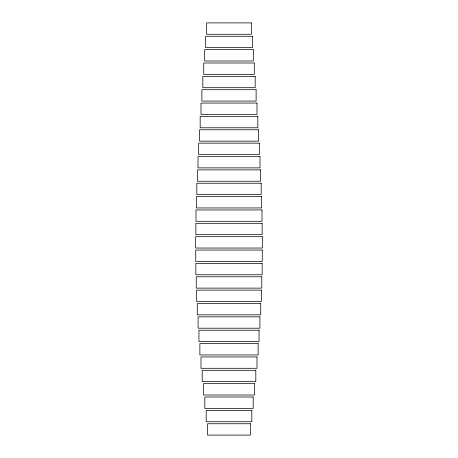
<?xml version="1.0" encoding="UTF-8"?>
<svg xmlns="http://www.w3.org/2000/svg" width="458" height="458" viewBox="0 0 458 458"><rect width="100%" height="100%" fill="white"/><g stroke="black" fill="none" stroke-linecap="round" stroke-linejoin="round"><path stroke-width="0.69" d="M251.419 22.9L206.581 22.9L206.581 34.258L251.419 34.258L251.419 22.9M252.364 36.262L205.636 36.262L205.636 47.621L252.364 47.621L252.364 36.262M253.326 49.624L204.674 49.624L204.674 60.983L253.326 60.983L253.326 49.624M254.287 62.986L203.713 62.986L203.713 74.339L254.287 74.339L254.287 62.986M255.175 76.343L202.825 76.343L202.825 87.701L255.175 87.701L255.175 76.343M256.119 89.705L201.881 89.705L201.881 101.063L256.119 101.063L256.119 89.705M257.001 103.067L200.999 103.067L200.999 114.426L257.001 114.426L257.001 103.067M257.825 116.429L200.175 116.429L200.175 127.788L257.825 127.788L257.825 116.429M258.512 129.791L199.488 129.791L199.488 141.15L258.512 141.15L258.512 129.791M259.354 143.154L198.646 143.154L198.646 154.512L259.354 154.512L259.354 143.154M260.007 156.516L197.993 156.516L197.993 167.874L260.007 167.874L260.007 156.516M260.591 169.878L197.409 169.878L197.409 181.231L260.591 181.231L260.591 169.878M261.186 183.234L196.814 183.234L196.814 194.593L261.186 194.593L261.186 183.234M261.644 196.596L196.356 196.596L196.356 207.955L261.644 207.955L261.644 196.596M262.01 209.959L195.99 209.959L195.99 221.317L262.01 221.317L262.01 209.959M262.131 223.321L195.869 223.321L195.869 234.679L262.131 234.679L262.131 223.321M262.388 236.683L195.612 236.683L195.612 248.041L262.388 248.041L262.388 236.683M262.251 250.045L195.749 250.045L195.749 261.404L262.251 261.404L262.251 250.045M262.153 263.407L195.847 263.407L195.847 274.766L262.153 274.766L262.153 263.407M261.77 276.769L196.23 276.769L196.23 288.122L261.77 288.122L261.77 276.769M261.381 290.126L196.619 290.126L196.619 301.484L261.381 301.484L261.381 290.126M260.728 303.488L197.272 303.488L197.272 314.846L260.728 314.846L260.728 303.488M259.909 316.85L198.091 316.85L198.091 328.209L259.909 328.209L259.909 316.85M259.056 330.212L198.944 330.212L198.944 341.571L259.056 341.571L259.056 330.212M258.123 343.574L199.877 343.574L199.877 354.933L258.123 354.933L258.123 343.574M257.001 356.937L200.999 356.937L200.999 368.295L257.001 368.295L257.001 356.937M255.816 370.299L202.184 370.299L202.184 381.657L255.816 381.657L255.816 370.299M254.545 383.661L203.455 383.661L203.455 395.014L254.545 395.014L254.545 383.661M253.171 397.017L204.829 397.017L204.829 408.376L253.171 408.376L253.171 397.017M251.826 410.379L206.174 410.379L206.174 421.738L251.826 421.738L251.826 410.379M250.44 423.742L207.56 423.742L207.56 435.1L250.44 435.1L250.44 423.742"/></g></svg>
